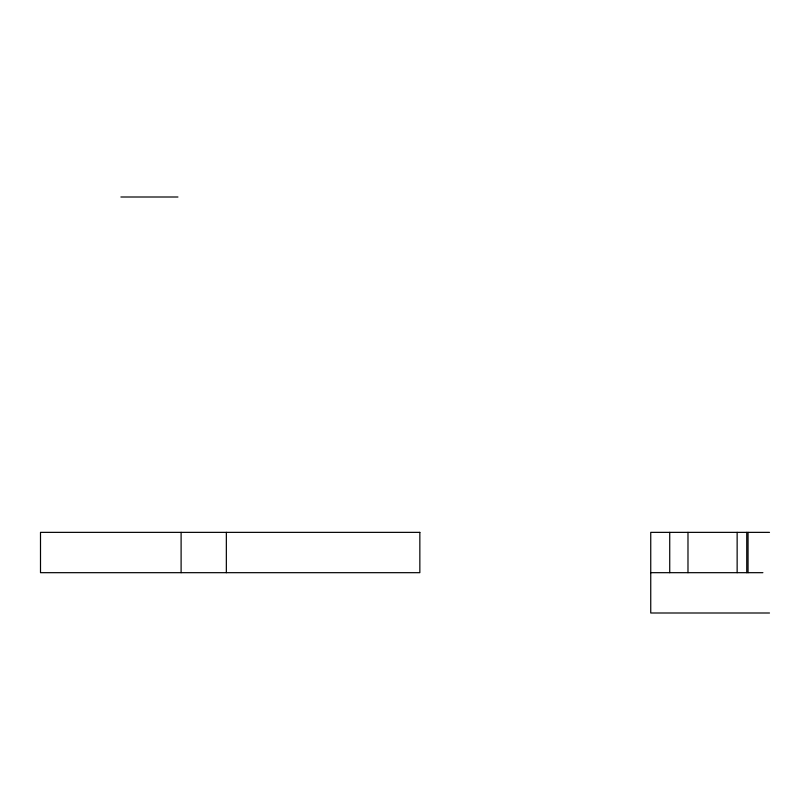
<?xml version="1.0" encoding="UTF-8"?>
<svg xmlns="http://www.w3.org/2000/svg" width="810" height="810" viewBox="0 0 810 810"><rect width="100%" height="100%" fill="white"/><g stroke="black" fill="none" stroke-linecap="round" stroke-linejoin="round"><path stroke-width="1.21" d="M120.892 197.002L177.947 197.002M769.5 532.362L650.744 532.362L650.744 612.998L769.5 612.998M650.744 572.68L762.899 572.68M748.055 532.362L748.055 572.68M746.749 532.362L746.749 572.68M737.14 532.362L737.14 572.68M687.984 532.362L687.984 572.68M669.728 532.362L669.728 572.68M226.344 532.362L226.344 572.68M181.106 532.362L181.106 572.68M419.843 532.362L40.5 532.362L40.5 572.68L419.843 572.68L419.843 532.362"/></g></svg>
